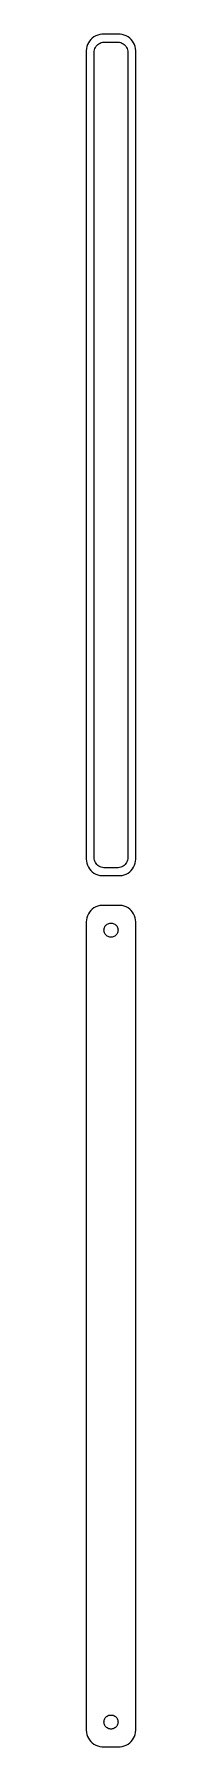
# Model space of a CAD drawing. Header units: metres. Extents: x -8 to 8, y 401 to 919.
import ezdxf

# ---------------------------------------------------------------- set-up
doc = ezdxf.new("R2010")
doc.units = ezdxf.units.M

msp = doc.modelspace()

# ---------------------------------------------------------------- linework, layer by layer
for p, q in [((-5.17912, 918.722), (-5.68712, 918.353)), ((-4.62889, 919.024), (-5.17912, 918.722)), ((-4.04507, 919.255), (-4.62889, 919.024)), ((-3.4369, 919.411), (-4.04507, 919.255)), ((-2.81395, 919.49), (-3.4369, 919.411)), ((2.81395, 919.49), (-2.81395, 919.49)), ((3.4369, 919.411), (2.81395, 919.49)), ((4.04507, 919.255), (3.4369, 919.411)), ((4.62889, 919.024), (4.04507, 919.255)), ((5.17912, 918.722), (4.62889, 919.024)), ((5.68712, 918.353), (5.17912, 918.722)), ((-7.46057, 915.127), (-7.5, 914.5)), ((-7.5, 914.5), (-7.5, 669.5)), ((-7.34291, 915.743), (-7.46057, 915.127)), ((-7.14888, 916.341), (-7.34291, 915.743)), ((-6.88153, 916.909), (-7.14888, 916.341)), ((-6.54507, 917.439), (-6.88153, 916.909)), ((-6.14484, 917.923), (-6.54507, 917.439)), ((-5.68712, 918.353), (-6.14484, 917.923)), ((-5.11292, 914), (-5.08836, 914.39)), ((-5.11292, 670), (-5.11292, 914)), ((-5.08836, 914.39), (-5.01512, 914.774)), ((-5.01512, 914.774), (-4.89432, 915.146)), ((-4.89432, 915.146), (-4.72786, 915.5)), ((-4.72786, 915.5), (-4.5184, 915.83)), ((-4.5184, 915.83), (-4.26921, 916.131)), ((-4.26921, 916.131), (-3.98424, 916.399)), ((-3.98424, 916.399), (-3.66798, 916.628)), ((-3.66798, 916.628), (-3.32541, 916.817)), ((-3.32541, 916.817), (-2.96194, 916.961)), ((-2.96194, 916.961), (-2.5833, 917.058)), ((-2.5833, 917.058), (-2.19545, 917.107)), ((-2.19545, 917.107), (2.19545, 917.107)), ((2.19545, 917.107), (2.5833, 917.058)), ((2.5833, 917.058), (2.96194, 916.961)), ((2.96194, 916.961), (3.32541, 916.817)), ((3.32541, 916.817), (3.66798, 916.628)), ((3.66798, 916.628), (3.98424, 916.399)), ((3.98424, 916.399), (4.26921, 916.131)), ((4.26921, 916.131), (4.5184, 915.83)), ((4.5184, 915.83), (4.72786, 915.5)), ((4.72786, 915.5), (4.89432, 915.146)), ((4.89432, 915.146), (5.01512, 914.774)), ((5.01512, 914.774), (5.08836, 914.39)), ((5.08836, 914.39), (5.11292, 914)), ((5.11292, 914), (5.11292, 670)), ((6.14484, 917.923), (5.68712, 918.353)), ((6.54507, 917.439), (6.14484, 917.923)), ((6.88153, 916.909), (6.54507, 917.439)), ((7.14888, 916.341), (6.88153, 916.909)), ((7.34291, 915.743), (7.14888, 916.341)), ((7.46057, 915.127), (7.34291, 915.743)), ((7.5, 914.5), (7.46057, 915.127)), ((7.5, 669.5), (7.5, 914.5)), ((-7.5, 669.5), (-7.46057, 668.873)), ((-5.08836, 669.61), (-5.11292, 670)), ((-5.01512, 669.226), (-5.08836, 669.61)), ((5.08836, 669.61), (5.01512, 669.226)), ((5.11292, 670), (5.08836, 669.61)), ((7.46057, 668.873), (7.5, 669.5)), ((-7.46057, 668.873), (-7.34291, 668.257)), ((-7.34291, 668.257), (-7.14888, 667.659)), ((-7.14888, 667.659), (-6.88153, 667.091)), ((-6.88153, 667.091), (-6.54507, 666.561)), ((-6.54507, 666.561), (-6.14484, 666.077)), ((-6.14484, 666.077), (-5.68712, 665.647)), ((-5.68712, 665.647), (-5.17912, 665.278)), ((-5.17912, 665.278), (-4.62889, 664.976)), ((-4.89432, 668.854), (-5.01512, 669.226)), ((-4.72786, 668.5), (-4.89432, 668.854)), ((-4.5184, 668.17), (-4.72786, 668.5)), ((-4.62889, 664.976), (-4.04507, 664.745)), ((-4.26921, 667.869), (-4.5184, 668.17)), ((-3.98424, 667.601), (-4.26921, 667.869)), ((-4.04507, 664.745), (-3.4369, 664.589)), ((-3.66798, 667.372), (-3.98424, 667.601)), ((-3.32541, 667.183), (-3.66798, 667.372)), ((-3.4369, 664.589), (-2.81395, 664.51)), ((-2.96194, 667.039), (-3.32541, 667.183)), ((-2.5833, 666.942), (-2.96194, 667.039)), ((-2.81395, 664.51), (2.81395, 664.51)), ((-2.19545, 666.893), (-2.5833, 666.942)), ((2.19545, 666.893), (-2.19545, 666.893)), ((2.5833, 666.942), (2.19545, 666.893)), ((2.96194, 667.039), (2.5833, 666.942)), ((2.81395, 664.51), (3.4369, 664.589)), ((3.32541, 667.183), (2.96194, 667.039)), ((3.66798, 667.372), (3.32541, 667.183)), ((3.4369, 664.589), (4.04507, 664.745)), ((3.98424, 667.601), (3.66798, 667.372)), ((4.26921, 667.869), (3.98424, 667.601)), ((4.04507, 664.745), (4.62889, 664.976)), ((4.5184, 668.17), (4.26921, 667.869)), ((4.72786, 668.5), (4.5184, 668.17)), ((4.62889, 664.976), (5.17912, 665.278)), ((4.89432, 668.854), (4.72786, 668.5)), ((5.01512, 669.226), (4.89432, 668.854)), ((5.17912, 665.278), (5.68712, 665.647)), ((5.68712, 665.647), (6.14484, 666.077)), ((6.14484, 666.077), (6.54507, 666.561)), ((6.54507, 666.561), (6.88153, 667.091)), ((6.88153, 667.091), (7.14888, 667.659)), ((7.14888, 667.659), (7.34291, 668.257)), ((7.34291, 668.257), (7.46057, 668.873)), ((-6.14484, 653.923), (-6.54507, 653.439)), ((-5.68712, 654.353), (-6.14484, 653.923)), ((-5.17912, 654.722), (-5.68712, 654.353)), ((-4.62889, 655.024), (-5.17912, 654.722)), ((-4.04507, 655.255), (-4.62889, 655.024)), ((-3.4369, 655.411), (-4.04507, 655.255)), ((-2.81395, 655.49), (-3.4369, 655.411)), ((2.81395, 655.49), (-2.81395, 655.49)), ((3.4369, 655.411), (2.81395, 655.49)), ((4.04507, 655.255), (3.4369, 655.411)), ((4.62889, 655.024), (4.04507, 655.255)), ((5.17912, 654.722), (4.62889, 655.024)), ((5.68712, 654.353), (5.17912, 654.722)), ((6.14484, 653.923), (5.68712, 654.353)), ((6.54507, 653.439), (6.14484, 653.923)), ((-7.46057, 651.127), (-7.5, 650.5)), ((-7.5, 650.5), (-7.5, 405.5)), ((-7.34291, 651.743), (-7.46057, 651.127)), ((-7.14888, 652.341), (-7.34291, 651.743)), ((-6.88153, 652.909), (-7.14888, 652.341)), ((-6.54507, 653.439), (-6.88153, 652.909)), ((-2.06821, 648.531), (-1.98534, 648.786)), ((-1.98534, 648.786), (-1.87117, 649.029)), ((-1.87117, 649.029), (-1.72748, 649.255)), ((-1.72748, 649.255), (-1.55655, 649.462)), ((-1.55655, 649.462), (-1.36108, 649.645)), ((-1.36108, 649.645), (-1.14413, 649.803)), ((-1.14413, 649.803), (-0.909149, 649.932)), ((-0.909149, 649.932), (-0.659836, 650.031)), ((-0.659836, 650.031), (-0.400101, 650.097)), ((-0.400101, 650.097), (-0.134064, 650.131)), ((-0.134064, 650.131), (0.134064, 650.131)), ((0.134064, 650.131), (0.400101, 650.097)), ((0.400101, 650.097), (0.659836, 650.031)), ((0.659836, 650.031), (0.909149, 649.932)), ((0.909149, 649.932), (1.14413, 649.803)), ((1.14413, 649.803), (1.36108, 649.645)), ((1.36108, 649.645), (1.55655, 649.462)), ((1.55655, 649.462), (1.72748, 649.255)), ((1.72748, 649.255), (1.87117, 649.029)), ((1.87117, 649.029), (1.98534, 648.786)), ((1.98534, 648.786), (2.06821, 648.531)), ((6.88153, 652.909), (6.54507, 653.439)), ((7.14888, 652.341), (6.88153, 652.909)), ((7.34291, 651.743), (7.14888, 652.341)), ((7.46057, 651.127), (7.34291, 651.743)), ((7.5, 650.5), (7.46057, 651.127)), ((7.5, 405.5), (7.5, 650.5)), ((-2.13528, 648), (-2.11845, 648.268)), ((-2.11845, 647.732), (-2.13528, 648)), ((-2.11845, 648.268), (-2.06821, 648.531)), ((-2.06821, 647.469), (-2.11845, 647.732)), ((-1.98534, 647.214), (-2.06821, 647.469)), ((-1.87117, 646.971), (-1.98534, 647.214)), ((-1.72748, 646.745), (-1.87117, 646.971)), ((-1.55655, 646.538), (-1.72748, 646.745)), ((-1.36108, 646.355), (-1.55655, 646.538)), ((-1.14413, 646.197), (-1.36108, 646.355)), ((-0.909149, 646.068), (-1.14413, 646.197)), ((-0.659836, 645.969), (-0.909149, 646.068)), ((-0.400101, 645.903), (-0.659836, 645.969)), ((-0.134064, 645.869), (-0.400101, 645.903)), ((0.134064, 645.869), (-0.134064, 645.869)), ((0.400101, 645.903), (0.134064, 645.869)), ((0.659836, 645.969), (0.400101, 645.903)), ((0.909149, 646.068), (0.659836, 645.969)), ((1.14413, 646.197), (0.909149, 646.068)), ((1.36108, 646.355), (1.14413, 646.197)), ((1.55655, 646.538), (1.36108, 646.355)), ((1.72748, 646.745), (1.55655, 646.538)), ((1.87117, 646.971), (1.72748, 646.745)), ((1.98534, 647.214), (1.87117, 646.971)), ((2.06821, 647.469), (1.98534, 647.214)), ((2.06821, 648.531), (2.11845, 648.268)), ((2.11845, 647.732), (2.06821, 647.469)), ((2.11845, 648.268), (2.13528, 648)), ((2.13528, 648), (2.11845, 647.732)), ((-0.909149, 409.932), (-0.659836, 410.031)), ((-0.659836, 410.031), (-0.400101, 410.097)), ((-0.400101, 410.097), (-0.134064, 410.131)), ((-0.134064, 410.131), (0.134064, 410.131)), ((0.134064, 410.131), (0.400101, 410.097)), ((0.400101, 410.097), (0.659836, 410.031)), ((0.659836, 410.031), (0.909149, 409.932)), ((-7.5, 405.5), (-7.46057, 404.873)), ((-7.46057, 404.873), (-7.34291, 404.257)), ((-2.13528, 408), (-2.11845, 408.268)), ((-2.11845, 407.732), (-2.13528, 408)), ((-2.11845, 408.268), (-2.06821, 408.531)), ((-2.06821, 407.469), (-2.11845, 407.732)), ((-2.06821, 408.531), (-1.98534, 408.786)), ((-1.98534, 407.214), (-2.06821, 407.469)), ((-1.98534, 408.786), (-1.87117, 409.029)), ((-1.87117, 406.971), (-1.98534, 407.214)), ((-1.87117, 409.029), (-1.72748, 409.255)), ((-1.72748, 406.745), (-1.87117, 406.971)), ((-1.72748, 409.255), (-1.55655, 409.462)), ((-1.55655, 406.538), (-1.72748, 406.745)), ((-1.55655, 409.462), (-1.36108, 409.645)), ((-1.36108, 406.355), (-1.55655, 406.538)), ((-1.36108, 409.645), (-1.14413, 409.803)), ((-1.14413, 406.197), (-1.36108, 406.355)), ((-1.14413, 409.803), (-0.909149, 409.932)), ((-0.909149, 406.068), (-1.14413, 406.197)), ((-0.659836, 405.969), (-0.909149, 406.068)), ((-0.400101, 405.903), (-0.659836, 405.969)), ((-0.134064, 405.869), (-0.400101, 405.903)), ((0.134064, 405.869), (-0.134064, 405.869)), ((0.400101, 405.903), (0.134064, 405.869)), ((0.659836, 405.969), (0.400101, 405.903)), ((0.909149, 406.068), (0.659836, 405.969)), ((0.909149, 409.932), (1.14413, 409.803)), ((1.14413, 406.197), (0.909149, 406.068)), ((1.14413, 409.803), (1.36108, 409.645)), ((1.36108, 406.355), (1.14413, 406.197)), ((1.36108, 409.645), (1.55655, 409.462)), ((1.55655, 406.538), (1.36108, 406.355)), ((1.55655, 409.462), (1.72748, 409.255)), ((1.72748, 406.745), (1.55655, 406.538)), ((1.72748, 409.255), (1.87117, 409.029)), ((1.87117, 406.971), (1.72748, 406.745)), ((1.87117, 409.029), (1.98534, 408.786)), ((1.98534, 407.214), (1.87117, 406.971)), ((1.98534, 408.786), (2.06821, 408.531)), ((2.06821, 407.469), (1.98534, 407.214)), ((2.06821, 408.531), (2.11845, 408.268)), ((2.11845, 407.732), (2.06821, 407.469)), ((2.11845, 408.268), (2.13528, 408)), ((2.13528, 408), (2.11845, 407.732)), ((7.34291, 404.257), (7.46057, 404.873)), ((7.46057, 404.873), (7.5, 405.5)), ((-7.34291, 404.257), (-7.14888, 403.659)), ((-7.14888, 403.659), (-6.88153, 403.091)), ((-6.88153, 403.091), (-6.54507, 402.561)), ((-6.54507, 402.561), (-6.14484, 402.077)), ((-6.14484, 402.077), (-5.68712, 401.647)), ((-5.68712, 401.647), (-5.17912, 401.278)), ((-5.17912, 401.278), (-4.62889, 400.976)), ((-4.62889, 400.976), (-4.04507, 400.745)), ((-4.04507, 400.745), (-3.4369, 400.589)), ((-3.4369, 400.589), (-2.81395, 400.51)), ((-2.81395, 400.51), (2.81395, 400.51)), ((2.81395, 400.51), (3.4369, 400.589)), ((3.4369, 400.589), (4.04507, 400.745)), ((4.04507, 400.745), (4.62889, 400.976)), ((4.62889, 400.976), (5.17912, 401.278)), ((5.17912, 401.278), (5.68712, 401.647)), ((5.68712, 401.647), (6.14484, 402.077)), ((6.14484, 402.077), (6.54507, 402.561)), ((6.54507, 402.561), (6.88153, 403.091)), ((6.88153, 403.091), (7.14888, 403.659)), ((7.14888, 403.659), (7.34291, 404.257))]:
    msp.add_line(p, q)

doc.saveas('drawing.dxf')
